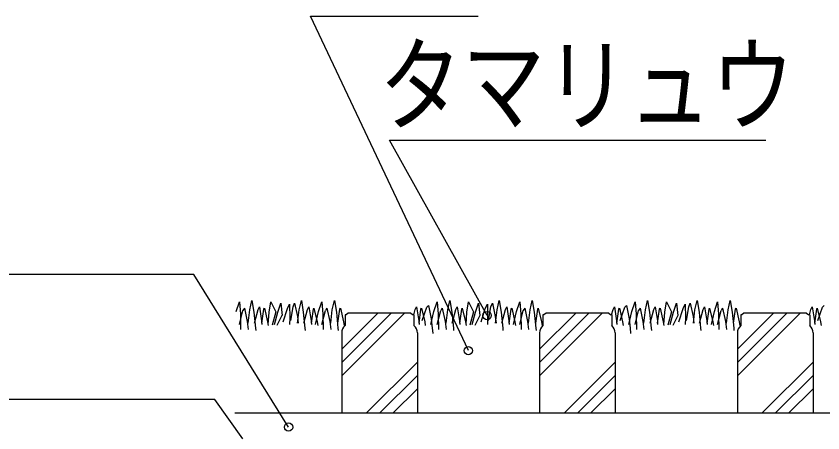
# Model space of a CAD drawing. Units: millimetres on the paper. Extents: x -337 to 306, y -306 to 220.
# Drawn here: x -166.93 to -141.16, y 17.67 to 30.97 of the extents above; entities that cross this region are included whole.
import ezdxf
from ezdxf.enums import TextEntityAlignment as Align

# ---------------------------------------------------------------- set-up
doc = ezdxf.new("R2010")
doc.units = ezdxf.units.MM
for name, color, linetype in [('0-6_D-STR-STR', 7, 'Continuous'), ('0-8_D-BDG-ﾊｯﾁ', 7, 'Continuous'), ('0-9_D-STR-TXT-文字', 7, 'Continuous'), ('0-D_1', 7, 'Continuous')]:
    doc.layers.add(name, color=color, linetype=linetype)
doc.styles.add('ＭＳ ゴシック', font='')
doc.styles.get('ＭＳ ゴシック').set_extended_font_data('MS Gothic')

msp = doc.modelspace()

# ---------------------------------------------------------------- linework, layer by layer
at = {"layer": '0-6_D-STR-STR'}
for p, q in [((-159.641, 21.652), (-159.689, 21.574)), ((-159.641, 21.652), (-159.552, 21.224)), ((-159.468, 21.6), (-159.401, 21.892)), ((-159.401, 21.892), (-159.339, 21.519)), ((-159.206, 21.605), (-159.161, 21.692)), ((-159.161, 21.692), (-159.09, 21.247)), ((-159.019, 21.617), (-159.001, 21.652)), ((-159.001, 21.652), (-158.901, 21.212)), ((-158.578, 21.518), (-158.481, 21.812)), ((-158.481, 21.812), (-158.44, 21.414)), ((-158.266, 21.638), (-158.201, 21.772)), ((-158.201, 21.772), (-158.192, 21.331)), ((-158.161, 21.252), (-158.085, 21.696)), ((-158.085, 21.696), (-158.041, 21.812)), ((-158.041, 21.812), (-157.95, 21.381)), ((-157.888, 21.6), (-157.821, 21.892)), ((-157.821, 21.892), (-157.759, 21.519)), ((-157.625, 21.605), (-157.581, 21.692)), ((-157.581, 21.692), (-157.51, 21.247)), ((-157.439, 21.617), (-157.421, 21.652)), ((-157.421, 21.652), (-157.32, 21.212)), ((-157.27, 21.541), (-157.165, 21.852)), ((-157.165, 21.852), (-157.132, 21.462)), ((-157.005, 21.652), (-157.053, 21.574)), ((-157.005, 21.652), (-156.917, 21.224)), ((-156.833, 21.6), (-156.765, 21.892)), ((-156.765, 21.892), (-156.703, 21.519)), ((-156.592, 21.617), (-156.573, 21.652)), ((-156.573, 21.652), (-156.473, 21.212)), ((-154.187, 21.605), (-154.142, 21.692)), ((-154.142, 21.692), (-154.072, 21.247)), ((-154.001, 21.617), (-153.982, 21.652)), ((-153.982, 21.652), (-153.882, 21.212)), ((-153.961, 21.252), (-153.81, 21.684)), ((-153.81, 21.684), (-153.761, 21.732)), ((-153.761, 21.732), (-153.674, 21.307)), ((-153.586, 21.541), (-153.481, 21.852)), ((-153.481, 21.852), (-153.447, 21.462)), ((-153.321, 21.652), (-153.369, 21.574)), ((-153.321, 21.652), (-153.232, 21.224)), ((-153.148, 21.6), (-153.081, 21.892)), ((-153.081, 21.892), (-153.019, 21.519)), ((-152.886, 21.605), (-152.841, 21.692)), ((-152.841, 21.692), (-152.77, 21.247)), ((-152.699, 21.617), (-152.681, 21.652)), ((-152.681, 21.652), (-152.581, 21.212)), ((-152.531, 21.521), (-152.481, 21.852)), ((-152.481, 21.852), (-152.321, 21.532)), ((-152.258, 21.518), (-152.161, 21.812)), ((-152.161, 21.812), (-152.12, 21.414)), ((-151.946, 21.638), (-151.881, 21.772)), ((-151.881, 21.772), (-151.872, 21.331)), ((-151.841, 21.252), (-151.765, 21.696)), ((-151.765, 21.696), (-151.721, 21.812)), ((-151.721, 21.812), (-151.63, 21.381)), ((-151.305, 21.605), (-151.261, 21.692)), ((-151.261, 21.692), (-151.19, 21.247)), ((-151.119, 21.617), (-151.101, 21.652)), ((-151.101, 21.652), (-151, 21.212)), ((-150.685, 21.652), (-150.733, 21.574)), ((-150.685, 21.652), (-150.597, 21.224)), ((-150.272, 21.617), (-150.253, 21.652)), ((-150.253, 21.652), (-150.153, 21.212)), ((-147.867, 21.605), (-147.822, 21.692)), ((-147.822, 21.692), (-147.752, 21.247)), ((-147.681, 21.617), (-147.662, 21.652)), ((-147.662, 21.652), (-147.562, 21.212)), ((-147.641, 21.252), (-147.49, 21.684)), ((-147.49, 21.684), (-147.441, 21.732)), ((-147.441, 21.732), (-147.354, 21.307)), ((-147.266, 21.541), (-147.161, 21.852)), ((-147.161, 21.852), (-147.127, 21.462)), ((-147.001, 21.652), (-147.049, 21.574)), ((-147.001, 21.652), (-146.912, 21.224)), ((-146.828, 21.6), (-146.761, 21.892)), ((-146.761, 21.892), (-146.699, 21.519)), ((-146.566, 21.605), (-146.521, 21.692)), ((-146.379, 21.617), (-146.361, 21.652)), ((-146.361, 21.652), (-146.261, 21.212)), ((-146.211, 21.521), (-146.161, 21.852)), ((-146.161, 21.852), (-146.001, 21.532)), ((-145.938, 21.518), (-145.841, 21.812)), ((-145.841, 21.812), (-145.8, 21.414)), ((-145.626, 21.638), (-145.561, 21.772)), ((-145.561, 21.772), (-145.552, 21.331)), ((-145.521, 21.252), (-145.445, 21.696)), ((-145.445, 21.696), (-145.401, 21.812)), ((-145.401, 21.812), (-145.31, 21.381)), ((-144.985, 21.605), (-144.941, 21.692)), ((-144.941, 21.692), (-144.87, 21.247)), ((-144.799, 21.617), (-144.781, 21.652)), ((-144.781, 21.652), (-144.68, 21.212)), ((-144.365, 21.652), (-144.413, 21.574)), ((-144.365, 21.652), (-144.277, 21.224)), ((-143.952, 21.617), (-143.933, 21.652)), ((-141.547, 21.605), (-141.502, 21.692)), ((-141.502, 21.692), (-141.432, 21.247)), ((-141.361, 21.617), (-141.342, 21.652)), ((-141.342, 21.652), (-141.242, 21.212)), ((-141.321, 21.252), (-141.17, 21.684)), ((-141.17, 21.684), (-141.121, 21.732)), ((-159.801, 21.132), (-159.689, 21.574)), ((-159.767, 21.462), (-159.761, 20.993)), ((-159.521, 21.172), (-159.468, 21.6)), ((-159.339, 21.519), (-159.287, 21.006)), ((-159.321, 21.172), (-159.206, 21.605)), ((-159.081, 21.172), (-159.019, 21.617)), ((-158.881, 21.132), (-158.851, 21.521)), ((-158.641, 21.532), (-158.756, 21.106)), ((-158.681, 21.132), (-158.578, 21.518)), ((-158.441, 21.412), (-158.601, 21.092)), ((-158.401, 21.212), (-158.266, 21.638)), ((-157.941, 21.172), (-157.888, 21.6)), ((-157.759, 21.519), (-157.707, 21.006)), ((-157.741, 21.172), (-157.625, 21.605)), ((-157.501, 21.172), (-157.439, 21.617)), ((-157.365, 21.132), (-157.27, 21.541)), ((-157.165, 21.132), (-157.053, 21.574)), ((-157.132, 21.462), (-157.125, 20.993)), ((-156.885, 21.172), (-156.833, 21.6)), ((-156.703, 21.519), (-156.652, 21.006)), ((-156.653, 21.172), (-156.592, 21.617)), ((-156.425, 21.434), (-156.425, 21.094)), ((-156.395, 21.434), (-156.425, 21.434)), ((-156.325, 21.494), (-156.395, 21.434)), ((-154.325, 21.494), (-156.325, 21.494)), ((-154.325, 21.494), (-154.255, 21.434)), ((-154.225, 21.434), (-154.255, 21.434)), ((-154.233, 21.434), (-154.187, 21.605)), ((-154.225, 21.434), (-154.225, 21.094)), ((-154.062, 21.172), (-154.001, 21.617)), ((-153.681, 21.132), (-153.586, 21.541)), ((-153.481, 21.132), (-153.369, 21.574)), ((-153.447, 21.462), (-153.441, 20.993)), ((-153.201, 21.172), (-153.148, 21.6)), ((-153.019, 21.519), (-152.967, 21.006)), ((-153.001, 21.172), (-152.886, 21.605)), ((-152.761, 21.172), (-152.699, 21.617)), ((-152.561, 21.132), (-152.531, 21.521)), ((-152.321, 21.532), (-152.436, 21.106)), ((-152.361, 21.132), (-152.258, 21.518)), ((-152.121, 21.412), (-152.281, 21.092)), ((-152.081, 21.212), (-151.946, 21.638)), ((-151.621, 21.172), (-151.568, 21.6)), ((-151.439, 21.519), (-151.387, 21.006)), ((-151.421, 21.172), (-151.305, 21.605)), ((-151.181, 21.172), (-151.119, 21.617)), ((-151.045, 21.132), (-150.95, 21.541)), ((-150.845, 21.132), (-150.733, 21.574)), ((-150.812, 21.462), (-150.805, 20.993)), ((-150.565, 21.172), (-150.513, 21.6)), ((-150.383, 21.519), (-150.332, 21.006)), ((-150.333, 21.172), (-150.272, 21.617)), ((-150.105, 21.434), (-150.105, 21.094)), ((-150.075, 21.434), (-150.105, 21.434)), ((-150.005, 21.494), (-150.075, 21.434)), ((-150.005, 21.494), (-150.075, 21.434)), ((-148.005, 21.494), (-150.005, 21.494)), ((-148.005, 21.494), (-147.935, 21.434)), ((-147.905, 21.434), (-147.935, 21.434)), ((-147.913, 21.434), (-147.867, 21.605)), ((-147.905, 21.434), (-147.905, 21.094)), ((-147.742, 21.172), (-147.681, 21.617)), ((-147.361, 21.132), (-147.266, 21.541)), ((-147.161, 21.132), (-147.049, 21.574)), ((-147.127, 21.462), (-147.121, 20.993)), ((-146.881, 21.172), (-146.828, 21.6)), ((-146.699, 21.519), (-146.647, 21.006)), ((-146.681, 21.172), (-146.566, 21.605)), ((-146.441, 21.172), (-146.379, 21.617)), ((-146.241, 21.132), (-146.211, 21.521)), ((-146.001, 21.532), (-146.116, 21.106)), ((-146.041, 21.132), (-145.938, 21.518)), ((-145.801, 21.412), (-145.961, 21.092)), ((-145.761, 21.212), (-145.626, 21.638)), ((-145.301, 21.172), (-145.248, 21.6)), ((-145.119, 21.519), (-145.067, 21.006)), ((-145.101, 21.172), (-144.985, 21.605)), ((-144.861, 21.172), (-144.799, 21.617)), ((-144.725, 21.132), (-144.63, 21.541)), ((-144.525, 21.132), (-144.413, 21.574)), ((-144.492, 21.462), (-144.485, 20.993)), ((-144.245, 21.172), (-144.193, 21.6)), ((-144.063, 21.519), (-144.012, 21.006)), ((-144.013, 21.172), (-143.952, 21.617)), ((-143.785, 21.434), (-143.785, 21.094)), ((-143.755, 21.434), (-143.785, 21.434)), ((-143.685, 21.494), (-143.755, 21.434)), ((-141.685, 21.494), (-143.685, 21.494)), ((-141.685, 21.494), (-141.615, 21.434)), ((-141.585, 21.434), (-141.615, 21.434)), ((-141.593, 21.434), (-141.547, 21.605)), ((-141.585, 21.434), (-141.585, 21.094)), ((-141.422, 21.172), (-141.361, 21.617)), ((-159.552, 21.224), (-159.521, 20.972)), ((-159.09, 21.247), (-159.081, 21.132)), ((-158.901, 21.212), (-158.881, 21.092)), ((-158.192, 21.331), (-158.201, 21.132)), ((-157.95, 21.381), (-157.921, 21.172)), ((-157.51, 21.247), (-157.501, 21.132)), ((-157.32, 21.212), (-157.301, 21.092)), ((-156.917, 21.224), (-156.885, 20.972)), ((-156.473, 21.212), (-156.453, 21.092)), ((-154.072, 21.247), (-154.062, 21.132)), ((-153.882, 21.212), (-153.862, 21.092)), ((-153.674, 21.307), (-153.641, 21.012)), ((-153.232, 21.224), (-153.201, 20.972)), ((-152.77, 21.247), (-152.761, 21.132)), ((-152.581, 21.212), (-152.561, 21.092)), ((-151.872, 21.331), (-151.881, 21.132)), ((-151.63, 21.381), (-151.601, 21.172)), ((-151.19, 21.247), (-151.181, 21.132)), ((-151, 21.212), (-150.981, 21.092)), ((-150.597, 21.224), (-150.565, 20.972)), ((-150.153, 21.212), (-150.133, 21.092)), ((-147.752, 21.247), (-147.742, 21.132)), ((-147.562, 21.212), (-147.542, 21.092)), ((-147.354, 21.307), (-147.321, 21.012)), ((-146.912, 21.224), (-146.881, 20.972)), ((-146.261, 21.212), (-146.241, 21.092)), ((-145.552, 21.331), (-145.561, 21.132)), ((-145.31, 21.381), (-145.281, 21.172)), ((-144.87, 21.247), (-144.861, 21.132)), ((-144.68, 21.212), (-144.661, 21.092)), ((-144.277, 21.224), (-144.245, 20.972)), ((-141.432, 21.247), (-141.422, 21.132)), ((-141.242, 21.212), (-141.222, 21.092)), ((-159.761, 20.993), (-159.761, 20.972)), ((-159.287, 21.006), (-159.281, 20.932)), ((-157.707, 21.006), (-157.701, 20.932)), ((-157.125, 20.993), (-157.125, 20.972)), ((-156.652, 21.006), (-156.645, 20.932)), ((-153.642, 21.017), (-153.626, 20.841)), ((-153.441, 20.993), (-153.441, 20.972)), ((-152.967, 21.006), (-152.961, 20.932)), ((-151.387, 21.006), (-151.381, 20.932)), ((-150.805, 20.993), (-150.805, 20.972)), ((-150.332, 21.006), (-150.325, 20.932)), ((-147.322, 21.017), (-147.306, 20.841)), ((-147.121, 20.993), (-147.121, 20.972)), ((-146.647, 21.006), (-146.641, 20.932)), ((-145.067, 21.006), (-145.061, 20.932)), ((-144.485, 20.993), (-144.485, 20.972)), ((-144.012, 21.006), (-144.005, 20.932)), ((-156.533, 20.863), (-156.533, 18.294)), ((-154.117, 20.863), (-154.117, 18.294)), ((-150.213, 20.863), (-150.213, 18.294)), ((-147.797, 20.863), (-147.797, 18.294)), ((-143.893, 20.863), (-143.893, 18.294)), ((-141.477, 20.863), (-141.477, 18.294)), ((-119.099, 18.294), (-159.951, 18.294)), ((-154.117, 18.294), (-156.533, 18.294)), ((-152.195, 18.294), (-153.515, 18.294)), ((-149.195, 18.294), (-152.795, 18.294)), ((-147.797, 18.294), (-150.213, 18.294))]:
    msp.add_line(p, q, dxfattribs=at)
for points in [[(-159.906, 21.541), (-159.801, 21.852), (-159.767, 21.462)], [(-158.851, 21.521), (-158.801, 21.852), (-158.641, 21.532)], [(-151.568, 21.6), (-151.501, 21.892), (-151.439, 21.519)], [(-150.95, 21.541), (-150.845, 21.852), (-150.812, 21.462)], [(-150.513, 21.6), (-150.445, 21.892), (-150.383, 21.519)], [(-146.521, 21.692), (-146.45, 21.247), (-146.441, 21.132)], [(-145.248, 21.6), (-145.181, 21.892), (-145.119, 21.519)], [(-144.63, 21.541), (-144.525, 21.852), (-144.492, 21.462)], [(-144.193, 21.6), (-144.125, 21.892), (-144.063, 21.519)], [(-143.933, 21.652), (-143.833, 21.212), (-143.813, 21.092)]]:
    msp.add_lwpolyline(points, dxfattribs=at)
for centre, start, end in [((-156.233, 20.863), 129.7918, 180), ((-154.417, 20.863), 0, 50.2082), ((-149.913, 20.863), 129.7918, 180), ((-148.097, 20.863), 0, 50.2082), ((-143.593, 20.863), 129.7918, 180), ((-141.777, 20.863), 0, 50.2082)]:
    msp.add_arc(centre, 0.3, start, end, dxfattribs=at)
at = {"layer": '0-8_D-BDG-ﾊｯﾁ'}
for p, q in [((-156.533, 20.338), (-155.378, 21.494)), ((-154.954, 21.494), (-156.533, 19.914)), ((-154.529, 21.494), (-156.533, 19.49)), ((-148.209, 21.494), (-150.213, 19.49)), ((-148.634, 21.494), (-150.213, 19.914)), ((-150.213, 20.338), (-149.058, 21.494)), ((-143.893, 20.338), (-142.738, 21.494)), ((-142.314, 21.494), (-143.893, 19.914)), ((-141.889, 21.494), (-143.893, 19.49)), ((-155.75, 18.294), (-154.117, 19.926)), ((-149.43, 18.294), (-147.797, 19.926)), ((-143.11, 18.294), (-141.477, 19.926)), ((-154.117, 19.502), (-155.325, 18.294)), ((-147.797, 19.502), (-149.005, 18.294)), ((-141.477, 19.502), (-142.685, 18.294)), ((-154.117, 19.077), (-154.901, 18.294)), ((-147.797, 19.077), (-148.581, 18.294)), ((-141.477, 19.077), (-142.261, 18.294))]:
    msp.add_line(p, q, dxfattribs=at)
at = {"layer": '0-D_1'}
for p, q in [((-152.488, 20.293), (-157.528, 30.973)), ((-157.528, 30.973), (-152.171, 30.973)), ((-151.888, 21.413), (-155.008, 27.013)), ((-155.008, 27.013), (-142.99, 27.013)), ((-161.255, 22.724), (-196.591, 22.724)), ((-158.231, 17.853), (-161.255, 22.724)), ((-160.591, 18.733), (-196.591, 18.733)), ((-159.69, 17.482), (-160.591, 18.733)), ((-141.477, 18.294), (-143.893, 18.294))]:
    msp.add_line(p, q, dxfattribs=at)
for centre in [(-151.888, 21.413), (-152.488, 20.293), (-158.231, 17.853)]:
    msp.add_circle(centre, 0.133, dxfattribs=at)

# ---------------------------------------------------------------- texts
at = {"layer": '0-9_D-STR-TXT-文字', "style": 'ＭＳ ゴシック', "width": 0.8}
msp.add_text('タマリュウ', height=2.431, dxfattribs=at).set_placement((-155.34, 26.836), align=Align.BOTTOM_LEFT)

doc.saveas('drawing.dxf')
